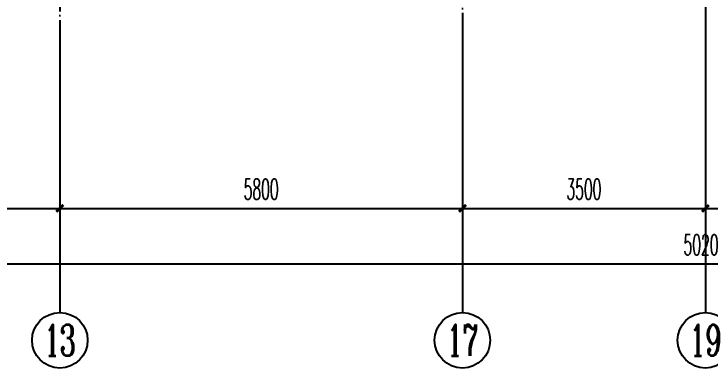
# Model space of a CAD drawing. Extents: x 27938 to 1507990, y 110129 to 923079.
# Drawn here: x 842955 to 852999, y 434232 to 439331 of the extents above; entities that cross this region are included whole.
import ezdxf
from ezdxf.enums import TextEntityAlignment as Align

# ---------------------------------------------------------------- set-up
doc = ezdxf.new("R2010")
doc.units = 0
doc.header["$LTSCALE"] = 1000
doc.header["$MEASUREMENT"] = 0
doc.linetypes.add('DOTE', pattern=[2.42, 2, -0.2, 0.02, -0.2])
for name, color, linetype in [('AXIS', 3, 'Continuous'), ('AXIS_TEXT', 7, 'Continuous'), ('DOTE', 1, 'Continuous')]:
    doc.layers.add(name, color=color, linetype=linetype)
doc.styles.add('_TCH_AXIS', font='COMPLEX', dxfattribs={"bigfont": 'GBCBIG'})
doc.styles.add('_TCH_DIM_T3', font='SIMPLEX.shx', dxfattribs={"width": 0.494118, "bigfont": 'GBCBIG.shx'})
doc.styles.add('COMPLEX', font='COMPLEX')
doc.dimstyles.new('_TCH_ARCH&&100', dxfattribs={"dimtxt": 297.5, "dimasz": 100, "dimexe": 250, "dimexo": 300, "dimgap": 126.25, "dimtad": 1, "dimdec": 0, "dimzin": 0, "dimdsep": 46, "dimtxsty": '_TCH_DIM_T3', "dimblk": 'ARCHTICK', "dimcen": 0.09, "dimclrt": 4, "dimazin": 2, "dimtfac": 1, "dimtdec": 0, "dimtix": 1, "dimtmove": 2, "dimatfit": 3, "dimfxl": 100, "dimtolj": 1, "dimtzin": 0, "dimarcsym": 0})

# ---------------------------------------------------------------- blocks, each defined once
blk = doc.blocks.new('GDGDGDSDA')
at = {"layer": 'DOTE', "color": 0, "linetype": 'DOTE', "ltscale": 0.3}
for p, q in [((444335, 376108), (444335, 359558)), ((435035, 370658), (435035, 359558)), ((440835, 367858), (440835, 359558))]:
    blk.add_line(p, q, dxfattribs=at)
blk = doc.blocks.new('_ArchTick')
at = {"color": 0, "linetype": 'ByBlock', "const_width": 0.4}
blk.add_lwpolyline([(-0.5, -0.5), (0.5, 0.5)], dxfattribs=at)
blk = doc.blocks.new('*D1030')
at = {"layer": 'AXIS', "color": 0, "lineweight": -2}
for p, q in [((852917, 438732), (852917, 436282)), ((856417, 438732), (856417, 436282)), ((852917, 436532), (856417, 436532))]:
    blk.add_line(p, q, dxfattribs=at)
at = {"layer": 'Defpoints', "color": 0}
for p in [(852917, 439032), (856417, 439032), (856417, 436532)]:
    blk.add_point(p, dxfattribs=at)
at = {"layer": 'AXIS', "color": 0, "lineweight": -2, "xscale": 100, "yscale": 100, "zscale": 100, "rotation": 180}
blk.add_blockref('_ArchTick', (852917, 436532), dxfattribs=at)
at = {"layer": 'AXIS', "color": 0, "lineweight": -2, "xscale": 100, "yscale": 100, "zscale": 100}
blk.add_blockref('_ArchTick', (856417, 436532), dxfattribs=at)
at = {"layer": 'AXIS', "color": 4, "insert": (854667, 436807), "char_height": 297.5, "attachment_point": 5, "style": '_TCH_DIM_T3'}
blk.add_mtext('\\A1;3500', dxfattribs=at)
blk = doc.blocks.new('*D1035')
at = {"layer": 'AXIS', "color": 0, "lineweight": -2}
for p, q in [((840417, 438732), (840417, 436282)), ((843617, 438732), (843617, 436282)), ((840417, 436532), (843617, 436532))]:
    blk.add_line(p, q, dxfattribs=at)
at = {"layer": 'Defpoints', "color": 0}
for p in [(840417, 439032), (843617, 439032), (843617, 436532)]:
    blk.add_point(p, dxfattribs=at)
at = {"layer": 'AXIS', "color": 0, "lineweight": -2, "xscale": 100, "yscale": 100, "zscale": 100, "rotation": 180}
blk.add_blockref('_ArchTick', (840417, 436532), dxfattribs=at)
at = {"layer": 'AXIS', "color": 0, "lineweight": -2, "xscale": 100, "yscale": 100, "zscale": 100}
blk.add_blockref('_ArchTick', (843617, 436532), dxfattribs=at)
at = {"layer": 'AXIS', "color": 4, "insert": (842017, 436807), "char_height": 297.5, "attachment_point": 5, "style": '_TCH_DIM_T3'}
blk.add_mtext('\\A1;3200', dxfattribs=at)
blk = doc.blocks.new('*D1036')
at = {"layer": 'AXIS', "color": 0, "lineweight": -2}
for p, q in [((843617, 438732), (843617, 436282)), ((849417, 438732), (849417, 436282)), ((843617, 436532), (849417, 436532))]:
    blk.add_line(p, q, dxfattribs=at)
at = {"layer": 'Defpoints', "color": 0}
for p in [(843617, 439032), (849417, 439032), (849417, 436532)]:
    blk.add_point(p, dxfattribs=at)
at = {"layer": 'AXIS', "color": 0, "lineweight": -2, "xscale": 100, "yscale": 100, "zscale": 100, "rotation": 180}
blk.add_blockref('_ArchTick', (843617, 436532), dxfattribs=at)
at = {"layer": 'AXIS', "color": 0, "lineweight": -2, "xscale": 100, "yscale": 100, "zscale": 100}
blk.add_blockref('_ArchTick', (849417, 436532), dxfattribs=at)
at = {"layer": 'AXIS', "color": 4, "insert": (846517, 436807), "char_height": 297.5, "attachment_point": 5, "style": '_TCH_DIM_T3'}
blk.add_mtext('\\A1;5800', dxfattribs=at)
blk = doc.blocks.new('*D1037')
at = {"layer": 'AXIS', "color": 0, "lineweight": -2}
for p, q in [((849417, 438732), (849417, 436282)), ((852917, 438732), (852917, 436282)), ((849417, 436532), (852917, 436532))]:
    blk.add_line(p, q, dxfattribs=at)
at = {"layer": 'Defpoints', "color": 0}
for p in [(849417, 439032), (852917, 439032), (852917, 436532)]:
    blk.add_point(p, dxfattribs=at)
at = {"layer": 'AXIS', "color": 0, "lineweight": -2, "xscale": 100, "yscale": 100, "zscale": 100, "rotation": 180}
blk.add_blockref('_ArchTick', (849417, 436532), dxfattribs=at)
at = {"layer": 'AXIS', "color": 0, "lineweight": -2, "xscale": 100, "yscale": 100, "zscale": 100}
blk.add_blockref('_ArchTick', (852917, 436532), dxfattribs=at)
at = {"layer": 'AXIS', "color": 4, "insert": (851167, 436807), "char_height": 297.5, "attachment_point": 5, "style": '_TCH_DIM_T3'}
blk.add_mtext('\\A1;3500', dxfattribs=at)
blk = doc.blocks.new('*D1038')
at = {"layer": 'AXIS', "color": 0, "lineweight": -2}
for p, q in [((827817, 438732), (827817, 435482)), ((878017, 438732), (878017, 435482)), ((827817, 435732), (878017, 435732))]:
    blk.add_line(p, q, dxfattribs=at)
at = {"layer": 'Defpoints', "color": 0}
for p in [(827817, 439032), (878017, 439032), (878017, 435732)]:
    blk.add_point(p, dxfattribs=at)
at = {"layer": 'AXIS', "color": 0, "lineweight": -2, "xscale": 100, "yscale": 100, "zscale": 100, "rotation": 180}
blk.add_blockref('_ArchTick', (827817, 435732), dxfattribs=at)
at = {"layer": 'AXIS', "color": 0, "lineweight": -2, "xscale": 100, "yscale": 100, "zscale": 100}
blk.add_blockref('_ArchTick', (878017, 435732), dxfattribs=at)
at = {"layer": 'AXIS', "color": 4, "insert": (852917, 436007), "char_height": 297.5, "attachment_point": 5, "style": '_TCH_DIM_T3'}
blk.add_mtext('\\A1;50200', dxfattribs=at)
blk = doc.blocks.new('_AXISO')
at = {"color": 0}
blk.add_circle((0, 0), 0.5, dxfattribs=at)
at = {"layer": 'AXIS_TEXT', "color": 0, "style": 'COMPLEX', "width": 1.041667}
blk.add_attdef('A', text='', height=0.56, dxfattribs=at).set_placement((-0.25, -0.28), (0.25, -0.28), align=Align.FIT)

msp = doc.modelspace()

# ---------------------------------------------------------------- linework, layer by layer
at = {"layer": 'AXIS', "color": 8}
for p, q in [((843616.6, 439032.2), (843616.6, 435032.2)), ((849416.6, 439032), (849416.6, 435032)), ((852916.6, 439032), (852916.6, 435032))]:
    msp.add_line(p, q, dxfattribs=at)

# ---------------------------------------------------------------- block references
ref = msp.add_blockref('_AXISO', (843616.6, 434632.2), dxfattribs=dict(at, xscale=800, yscale=800, zscale=800))
ref.add_attrib('A', '13', dxfattribs={"layer": 'AXIS_TEXT', "color": 8, "ltscale": 0.5, "height": 452.55, "style": '_TCH_AXIS', "width": 0.724138}).set_placement((843390.3, 434405.9), (843842.9, 434405.9), align=Align.FIT)
ref = msp.add_blockref('_AXISO', (849416.6, 434632), dxfattribs=dict(at, xscale=800, yscale=800, zscale=800))
ref.add_attrib('A', '17', dxfattribs={"layer": 'AXIS_TEXT', "color": 8, "ltscale": 0.5, "height": 452.55, "style": '_TCH_AXIS', "width": 0.724138}).set_placement((849190.3, 434405.8), (849642.8, 434405.8), align=Align.FIT)
ref = msp.add_blockref('_AXISO', (852916.6, 434632), dxfattribs=dict(at, xscale=800, yscale=800, zscale=800))
ref.add_attrib('A', '19', dxfattribs={"layer": 'AXIS_TEXT', "color": 8, "ltscale": 0.5, "height": 452.55, "style": '_TCH_AXIS', "width": 0.724138}).set_placement((852690.3, 434405.8), (853142.8, 434405.8), align=Align.FIT)
at = {"layer": 'DOTE', "color": 169}
msp.add_blockref('GDGDGDSDA', (408581.8, 79473.8), dxfattribs=at)

# ---------------------------------------------------------------- dimensions: what is measured, and where the dimension line sits
at = {"layer": 'AXIS', "color": 8}
for p1, p2, distance, picture, middle in [((827816.6, 439032.1), (878016.6, 439032.1), -3300, '*D1038', (852916.6, 436007.1)), ((840416.6, 439032.1), (843616.6, 439032.1), -2500, '*D1035', (842016.6, 436807.1)), ((843616.6, 439032.1), (849416.6, 439032.1), -2500, '*D1036', (846516.6, 436807.1)), ((849416.6, 439032.1), (852916.6, 439032.1), -2500, '*D1037', (851166.6, 436807.1)), ((852916.6, 439032.1), (856416.6, 439032.1), -2500, '*D1030', (854666.6, 436807.1))]:
    dim = msp.add_aligned_dim(p1=p1, p2=p2, distance=distance, dimstyle='_TCH_ARCH&&100', dxfattribs=at)
    dim.commit()
    dim.dimension.update_dxf_attribs({"geometry": picture, "text_midpoint": middle})

doc.saveas('drawing.dxf')
